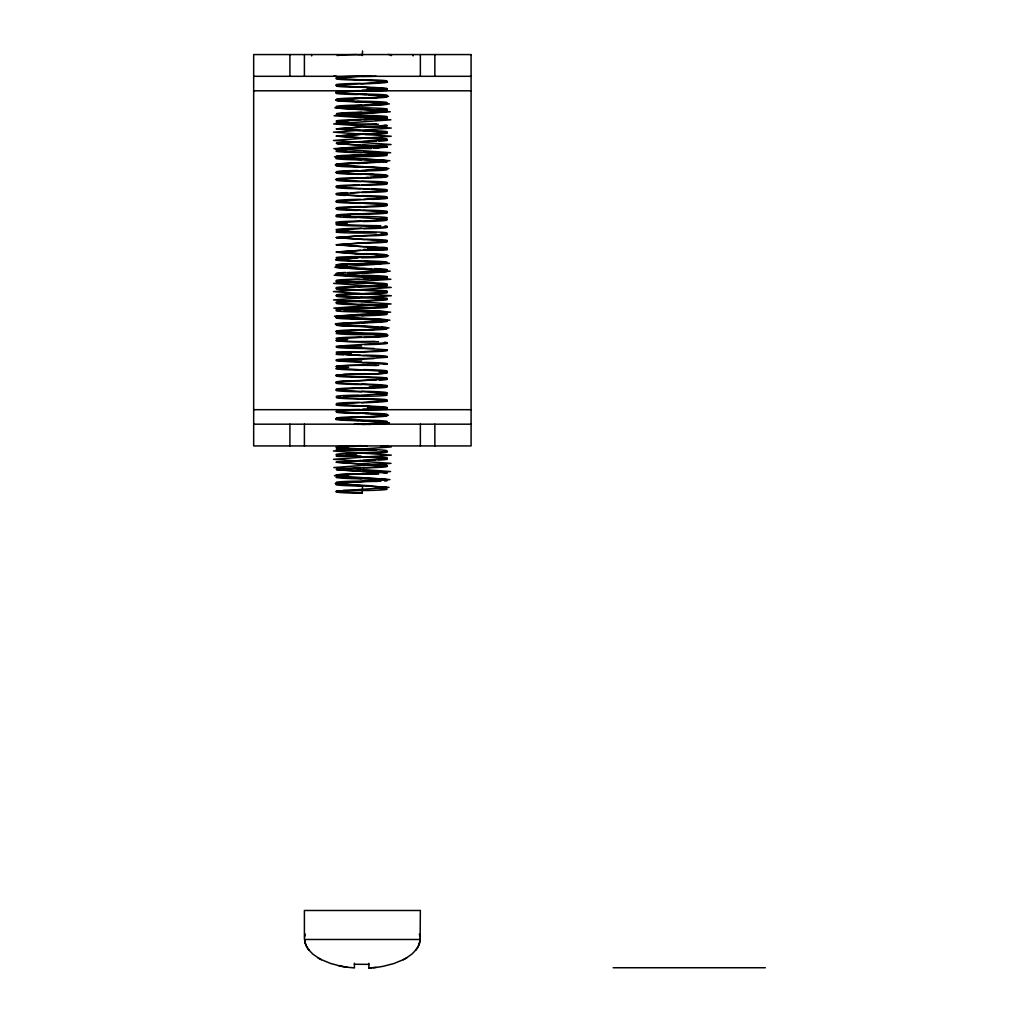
<?xml version="1.0" encoding="UTF-8"?>
<svg xmlns="http://www.w3.org/2000/svg" width="1019" height="1019" viewBox="0 0 1019 1019"><rect width="100%" height="100%" fill="white"/><g stroke="black" fill="none" stroke-linecap="round" stroke-linejoin="round"><path stroke-width="1.5" d="M419.904 939.569L419.841 940.817A14.89 14.89 0 0 1 419.446 943.097M362.547 50.963L362.331 55.561L362.382 54.567M362.216 493.03L362.547 485.796M387.016 248.534L336.436 252.011L348.32 253.196M387.016 81.838L360.344 83.647M387.016 190.553L336.321 193.954M387.016 183.305L336.308 186.719M387.016 292.02L359.72 293.854M387.016 400.734L336.283 404.186L387.016 407.817M304.63 936.869L305.369 934.206M336.346 252.05L360.586 250.33M387.003 176.07L380.813 176.847M387.003 277.537L363.847 279.181M387.003 161.575L357.86 163.486M387.016 270.252L350.982 272.532M387.003 379.004L357.86 380.902M336.283 375.196L348.205 374.113M336.359 491.26A25.411 1.121 0.4 0 1 336.321 491.234L389.041 487.375L336.436 484.165A25.411 1.108 0 0 0 336.652 484.165M387.003 147.093L374.113 148.239M340.499 172.937L336.245 172.287L338.168 171.791M336.283 280.977L359.49 279.372M336.283 389.691L358.191 388.137M386.991 139.845L336.295 143.246L339.442 142.838M386.991 357.274L336.295 360.815L387.003 364.292M387.016 465.925L374.559 467.097M336.283 179.522L368.343 177.497M336.283 288.224L358.815 286.657M336.283 78.055L360.267 76.412M336.283 295.472L361.376 293.778M387.003 197.813L363.541 199.469M387.003 306.528L336.295 309.942M387.003 415.243L384.354 415.727M386.991 132.61L336.295 136.062L359.287 134.432M387.016 241.261L336.308 244.687L387.016 248.356M386.991 350.026L364.687 351.606M386.991 458.741L336.283 462.308L387.016 465.785M336.295 237.478L387.003 234.052M336.283 85.29L361.248 83.609M336.283 302.719L361.656 301.013M336.283 411.421L377.578 408.963M416.287 949.517L412.033 954.001L406.059 958.191A52.491 52.491 0 0 1 403.371 959.656L393.691 963.605L383.259 966.279A104.256 104.256 0 0 1 376.151 967.4L372.992 967.744M336.245 172.287L373.132 170.02M387.003 342.753L336.295 346.243L387.016 349.835M387.003 125.337L336.295 128.904L387.016 132.406M387.003 451.468L346.129 453.939M336.295 92.512L361.656 90.844A25.424 1.185 -0.3 0 0 383.743 90.258A25.424 1.185 -0.3 0 0 383.424 89.073M336.295 201.227L369.833 199.164M336.295 418.643L340.053 418.083M386.978 118.115L336.512 121.388M386.978 226.829L336.512 230.103M386.978 335.544L381.348 336.257M386.876 408.071L378.457 408.912M336.334 99.735L371.757 97.62M336.334 208.449L386.825 205.176A25.424 1.185 0.1 0 0 386.965 205.074A25.424 1.185 -0.4 0 0 387.003 204.921L359.096 202.998M336.334 317.151L386.825 313.877A25.424 1.185 0.1 0 0 386.965 313.788A25.424 1.185 -0.4 0 0 387.003 313.635L359.096 311.712M386.889 89.188L360.981 90.869M386.825 110.956L340.371 113.669M386.94 219.607L336.436 222.881A25.411 1.108 0 0 1 336.652 222.881M386.825 328.373L380.966 329.035M336.372 106.957L386.889 103.683A25.424 1.185 0.2 0 1 386.838 103.683M336.372 324.373L386.889 321.1A25.424 1.185 0.2 0 0 386.94 321.061M336.627 331.595A25.411 1.121 0 0 0 336.487 331.634L340.015 332.334M386.838 212.385A25.424 1.185 0.2 0 0 386.94 212.347L344.664 214.856M336.436 331.595L374.89 329.379M336.55 230.23L356.332 231.861M336.512 338.817L369.145 336.907M336.512 447.519L364.611 445.825M358.522 417.255L335.799 419.026L389.449 422.783L369.031 424.439M338.041 331.239L336.245 331.735L388.022 335.366L382.698 336.155M376.151 967.4L368.903 968.05L368.903 963.286M371.349 485.872L335.251 483.49L389.946 479.605L334.423 475.656L390.595 471.53L333.824 467.543L391.029 463.352L333.48 459.302L391.296 455.124L333.442 450.997L391.271 446.946L381.004 445.787M376.686 169.702L389.003 168.53L335.264 164.645L389.908 160.709L334.461 156.811L390.621 152.697L333.85 148.659L391.067 144.52L333.468 140.469L391.232 136.228L333.417 132.164L391.271 128.05L333.621 123.949L390.888 119.809L334.13 115.771L390.302 111.772L334.843 107.823L389.449 103.887L336.563 100.397M338.206 331.29L368.636 329.685M338.333 171.829L358.191 170.721M385.08 415.816L377.96 416.312M339.926 258.851L335.773 259.578L389.449 263.335L334.856 267.284L390.252 271.169L334.13 275.219L390.901 279.257L333.621 283.397L391.232 287.434L333.404 291.612L391.347 295.739L333.468 299.917L391.092 303.955L333.824 308.095L390.634 312.145L334.436 316.208L389.933 320.157L335.264 324.106L373.336 326.526M339.289 142.749L360.153 141.641M339.837 352.867L364.394 351.619M340.219 258.622L388.494 255.769L379.45 254.712M371.171 967.897L368.903 968.05M381.539 176.797L388.01 175.969L379.972 175.001M340.703 418.032L365.77 416.924M382.469 336.168L380.609 336.308M380.049 176.898L381.131 176.822M380.928 336.283L374.393 336.652M368.903 964.369L354.408 964.267M380.304 176.873L378.393 177M381.195 328.87L375.361 329.201M379.221 336.385L380.087 336.334M378.788 169.727L387.016 168.785A25.424 1.185 0.4 0 0 386.991 168.657M379.45 176.937L377.629 177.039M360.344 301.076L387.016 299.077L336.321 295.676M378.164 336.448L372.279 336.754M376.661 177.089L377.527 177.051M376.966 416.363L388.481 415.217L381.208 414.274M377.03 169.829L373.476 169.867M375.68 177.14L376.61 177.102M376.113 387.296L358.484 388.124M375.96 416.427L377.157 416.236M374.432 97.62L388.506 96.308L374.89 95.06M372.126 119.325L363.949 119.732M376.113 169.88L366.496 170.198M370.356 177.408L375.667 177.14M350.651 192.833L359.172 192.413M376.228 416.274L372.737 416.593M372.241 97.735L386.825 96.461A25.424 1.185 0.1 0 0 386.965 96.372A25.424 1.185 -0.4 0 0 387.003 96.219L380.813 95.353M372.546 177.306L374.686 177.191M375.272 416.325L371.617 416.644M374.037 467.122L336.295 469.39L360.229 467.759M373.82 97.518L369.948 97.849M370.075 336.869L373.425 336.703M370.483 416.695L372.241 416.478M357.86 54.771L362.293 54.567M371.107 75.903L359.72 76.425M357.949 98.397L335.761 100.117L358.178 101.48M359.057 127.197L336.436 128.802L360.943 130.61M363.707 134.228L364.394 134.202M363.758 141.475L365.019 141.424M358.484 170.708L359.274 170.67M359.108 177.917L360.701 177.854M371.604 177.344L365.77 177.624M364.394 242.917L362.688 242.993M357.631 257.858L336.55 259.399M358.484 279.41L368.853 278.939M359.108 286.632L387.016 284.747A25.424 1.185 0.4 0 0 386.978 284.581A25.424 1.185 -0.1 0 0 386.761 284.454L336.334 281.18M368.56 329.532L389.029 327.927L357.847 326.144M366.649 337.022L371.336 336.805M359.108 395.347L387.016 393.449A25.424 1.185 0.4 0 0 386.978 393.296A25.424 1.185 -0.1 0 0 386.761 393.168L336.334 389.895M369.324 416.758L371.183 416.529M366.967 416.86L369.082 416.631M364.394 460.333L363.031 460.397M365.019 467.555L363.337 467.632M366.241 97.875L368.496 97.773M354.472 156.391L336.385 157.881A25.411 1.108 0 0 0 336.652 158.034L386.94 161.308M361.261 170.581L366.432 170.339M361.962 235.771L336.436 237.516L387.016 241.121M362.191 235.771L363.783 235.695M360.866 243.07L336.295 244.853L361.656 246.585M363.337 250.215L365.324 250.114M360.981 308.286L361.656 308.26M359.503 417.077L368.05 416.682M357.784 424.401L386.825 422.592A25.424 1.185 0.1 0 0 386.965 422.503M361.656 445.953L363.159 445.902M362.726 453.162L363.783 453.111M360.866 460.486L336.295 462.193L360.866 463.976M253.667 76.31L471.084 76.31M253.667 90.806L471.084 90.806M253.667 409.689L471.084 409.689M253.667 424.184L471.084 424.184M420.121 939.48L420.363 910.489L304.401 910.489L304.401 939.48L420.363 939.48M613.132 967.744L765.333 967.744M358.803 94.27L336.308 92.729M361.656 94.398L366.687 94.627M359.924 94.347L370.534 94.805M361.656 174.122L362.815 174.173M367.375 174.376L340.384 173.039M387.016 183.114L336.295 179.688M358.803 202.972L336.308 201.444M362.076 239.363L336.321 237.694M361.197 253.82L336.436 252.253M360.229 253.807L367.502 254.113M361.656 304.579L359.72 304.49M358.178 318.909L336.308 317.406M362.547 377.081L360.701 377.005M358.803 420.401L336.283 418.822M361.656 456.767L336.321 455.111M362.216 492.992L336.334 491.247M361.172 79.89L360.357 79.851M359.72 87.061L361.172 87.137M361.006 94.372L349.81 93.863M368.216 94.729L372.648 94.907M358.471 101.505L387.016 103.416A25.424 1.185 -0.3 0 1 386.991 103.556M357.847 108.727L387.016 110.663M362.662 130.674L365.019 130.789M360.853 137.845L336.321 136.087L387.016 139.654M362.688 137.922L364.394 137.998M360.79 145.093L336.881 143.526M362.446 145.157L363.783 145.22M360.395 174.032L336.334 172.478M363.961 174.185L369.591 174.491M368.661 174.402L370.687 174.542M360.357 188.553L361.172 188.591M362.624 188.655L369.77 188.999M361.172 195.839L349.453 195.279M361.261 210.347L358.471 210.22M357.847 217.429L387.016 219.378M362.497 239.376L365.019 239.49M362.688 246.636L364.407 246.713M357.886 253.693L360.79 253.807M362.586 253.884L363.77 253.935M364.993 254.024L374.941 254.47M355.567 253.591L358.191 253.68M367.349 254.126L372.941 254.368M362.547 268.366L371.553 268.812M361.057 297.306L360.357 297.268M358.471 318.922L387.016 320.845M360.866 355.274L348.855 354.688M362.688 355.351L364.407 355.427M362.446 362.586L363.77 362.649M360.357 405.982L361.172 406.021M361.172 413.268L348.32 412.67M365.312 413.472L371.107 413.714M368.929 413.612L344.766 412.478M359.096 420.414L385.755 421.942M365.63 449.697L336.334 447.876M360.382 456.716L387.016 458.537M362.497 456.805L365.019 456.92M362.688 464.053L364.394 464.142M360.79 471.224L336.881 469.657M362.446 471.3L363.783 471.351M370.508 94.843L373.68 94.958M369.795 174.466L371.757 174.593M370.929 174.516L374.814 174.733M354.434 253.54L356.484 253.604M352.727 253.451L355.631 253.565M369.973 413.689L373.196 413.816M371.82 486.229L386.94 487.439M372.75 94.945L374.674 95.009M372.037 174.567L375.782 174.784M353.657 253.464L350.269 253.323M373.616 326.87L387.016 328.093M348.116 332.933L339.913 332.436M372.215 413.803L377.45 414.071M373.311 413.854L374.381 413.905M373.833 94.996L375.654 95.06M352.549 253.413L349.479 253.285M374.113 254.457L375.909 254.521M375.209 413.918L380.227 414.236M375.922 95.111L380.647 95.378M349.784 115.567L387.016 117.911M375.234 174.733L376.724 174.835M375.17 254.508L387.003 255.578M348.702 253.247L350.383 253.298M376.253 174.784L377.641 174.886M376.202 254.572L379.106 254.725M347.95 253.209L349.339 253.247M377.234 174.835L379.348 174.988M378.176 174.899L386.812 175.752A25.424 1.185 -0.2 0 1 386.965 175.841M377.985 414.071L381.081 414.287M344.116 412.44L336.295 411.6M342.868 194.947L387.016 197.635M380.456 414.223L383.411 414.453M341.199 354.281L387.016 357.07M383.208 414.415L387.016 415.064M386.927 385.997A25.424 1.185 -0.2 0 0 386.825 385.946L336.372 382.673A25.411 1.121 0.4 0 1 336.321 382.52M340.41 966.063A102.333 102.333 0 0 0 347.161 967.209L354.408 967.961L354.408 963.21M387.003 146.863L337.085 143.704M337.085 469.835L387.003 473.007M308.464 949.517L312.718 954.001L318.692 958.191A52.491 52.491 0 0 0 321.38 959.656L330.551 963.439L340.41 966.063M336.512 150.812L386.978 154.086M336.512 259.527L386.978 262.8M336.512 368.241L386.978 371.515M336.512 476.943L386.978 480.216M336.499 165.307L386.889 168.53A25.424 1.185 -0.2 0 1 386.94 168.568M336.499 274.022L386.889 277.232A25.424 1.185 -0.2 0 1 386.927 277.283M386.94 270.022L336.436 266.749A25.411 1.108 0 0 0 336.639 266.749M336.436 375.451L386.94 378.724M336.321 78.259L387.016 81.673M336.321 186.961L387.016 190.387M336.308 85.494L387.016 88.92M336.308 302.91L387.016 306.35M336.295 288.402L387.016 291.829M336.295 397.117L387.016 400.543M387.016 212.13L336.283 208.64M419.395 934.206L420.121 936.869M304.859 939.569L304.91 940.817A14.89 14.89 0 0 0 305.318 943.097M434.858 54.567L434.858 76.31M434.858 424.184L434.858 445.927M420.363 54.567L420.363 76.31M420.363 424.184L420.363 445.927M413.115 54.567L413.115 55.93M391.372 54.567L391.372 55.523M311.648 54.567L311.648 55.93M304.401 54.567L304.401 76.31M304.401 424.184L304.401 445.927M289.905 54.567L289.905 76.31M289.905 424.184L289.905 445.927M388.341 54.44A29.092 1.732 0.1 0 1 390.876 55.535M336.678 76.425A29.092 1.732 0.2 0 1 333.99 75.979M337.162 55.535A25.424 1.121 -0.5 0 1 356.854 54.555M376.177 76.234A25.424 1.185 -0.3 0 1 361.656 76.527M359.974 80.093A25.424 1.121 0.5 0 1 340.155 78.208M386.443 81.686A25.424 1.185 -0.3 0 1 385.373 82.361M361.656 79.737A25.424 1.185 0.3 0 1 383.908 80.476A25.424 1.185 0.3 0 1 383.055 81.673M340.142 78.055A25.424 1.121 -0.5 0 1 359.172 76.196M386.914 82.272A25.424 1.019 -1.7 0 1 361.669 83.915M359.185 87.303A25.424 1.121 0.5 0 1 340.168 85.443M361.669 86.882A25.424 0.764 2.2 0 1 382.354 88.003M339.938 85.29A25.424 1.121 -0.5 0 1 359.974 83.405M358.37 94.525A25.424 1.121 0.4 0 1 340.104 92.678M380.38 87.787A25.424 1.185 0.3 0 1 385.921 88.971M384.915 96.397A25.424 1.172 -0.8 0 1 362.114 98.346M357.605 101.734A25.424 1.121 0.5 0 1 339.798 99.913M358.14 94.041A25.424 1.185 0.3 0 1 383.552 94.742A25.424 1.185 0.3 0 1 381.883 96.053M349.007 93.875A25.755 0.662 2.1 0 1 346.664 93.735M384.762 103.632A25.424 1.172 -0.7 0 1 362 105.581M356.816 108.944A25.424 1.121 0.4 0 1 339.671 107.161M357.389 101.263A25.424 1.185 0.4 0 1 383.475 102.002A25.424 1.185 0.4 0 1 381.615 103.327M339.454 99.747A25.424 1.108 -0.7 0 1 361.554 97.849M384.545 110.854A25.424 1.185 -0.7 0 1 362.802 112.791M339.518 113.759A25.411 0.917 -1.2 0 1 340.69 113.669M337.238 114.166A25.411 1.006 -0.8 0 1 341.187 113.784M336.499 114.217A25.411 1.108 0 0 1 336.652 114.179M345.072 115.644A25.424 1.121 0.5 0 1 337.977 114.332M349.288 115.567A25.424 0.675 2.3 0 1 347.925 115.504M344.053 108.052A25.424 1.185 0.4 0 1 381.144 108.371A25.424 1.185 0.4 0 1 376.597 110.077M336.334 107.11A25.411 1.121 -0.4 0 1 336.372 107.071M339.263 106.97A25.424 1.108 -0.7 0 1 361.643 105.072M385.615 118.026A25.424 1.185 -0.6 0 1 375.336 119.529M376.38 124.076A25.424 1.108 -0.1 0 1 340.359 123.834A25.424 1.108 -0.1 0 1 348.676 122.267M346.804 115.516A25.424 1.185 0.4 0 1 381.31 115.975A25.424 1.185 0.4 0 1 378.928 117.593M346.18 114.918A25.411 0.93 1.1 0 1 337.582 114.306M339.442 114.179A25.424 1.108 -0.8 0 1 361.643 112.256M384.099 125.312A25.424 1.185 -0.5 0 1 364.382 127.235M378.418 124.254A25.424 1.197 0.4 0 1 341.913 123.872A25.424 1.197 0.4 0 1 346.422 122.191M338.843 121.439A25.424 1.108 -0.8 0 1 361.643 119.529M384.048 132.534A25.424 1.185 -0.5 0 1 365.133 134.444M384.316 139.743A25.424 1.185 -0.5 0 1 378.788 141.195M365.948 130.547A25.424 1.185 0.4 0 1 383.743 132.432M376.635 140.966A25.424 0.662 -2.4 0 1 365.936 141.526M346.18 150.022A25.424 1.185 -0.5 0 1 342.129 148.366A25.424 1.185 -0.5 0 1 378.711 147.933M365.171 137.756A25.424 1.185 0.5 0 1 383.819 139.667M361.643 152.672A25.424 1.095 0.8 0 1 338.754 150.774M380.456 154.48A25.424 1.185 -0.4 0 1 382.749 155.92A25.424 1.185 -0.4 0 1 352.994 156.595M385.984 146.558A25.424 1.185 0.5 0 1 386.94 146.991M364.267 145.029A25.424 1.083 1.4 0 1 386.991 146.596M361.643 159.907A25.424 1.108 0.7 0 1 339.034 157.996M386.418 161.41A25.424 1.185 -0.4 0 1 385.093 162.136M347.301 157.117A25.424 1.121 -0.5 0 1 342.651 155.487A25.424 1.121 -0.5 0 1 380.775 155.181M363.605 152.188A25.424 1.185 0.6 0 1 384.265 154.124M345.161 150.379A25.424 1.108 0.1 0 1 339.964 148.952A25.424 1.108 0.1 0 1 371.234 148.545M383.361 162.097A25.424 1.019 -1.7 0 1 382.482 162.187M340.677 164.772A25.411 0.968 -1.8 0 1 345.772 163.307A25.411 0.968 -1.8 0 1 380.214 162.327M336.359 165.129A25.411 1.121 0.4 0 1 336.321 165.103M361.643 167.141A25.424 1.108 0.7 0 1 339.251 165.231M381.59 168.887A25.424 1.185 -0.4 0 1 383.488 170.211A25.424 1.185 -0.4 0 1 357.414 170.937M362.802 159.41A25.424 1.185 0.7 0 1 384.532 161.346M381.87 167.689A25.424 1.172 0.7 0 1 386.723 168.644M377.005 167.638A25.424 0.853 2.1 0 1 378.915 167.766M362.063 166.632A25.424 0.815 2.1 0 1 382.1 167.715M339.429 165.053A25.424 1.121 -0.5 0 1 356.854 163.269M361.567 174.364A25.424 1.121 0.6 0 1 339.556 172.466M386.978 175.867A25.424 1.185 0.3 0 1 386.991 175.994M361.669 173.854A25.424 1.172 0.8 0 1 385.004 175.816M339.773 172.287A25.424 1.121 -0.5 0 1 357.618 170.479M383.259 176.083A25.424 1.185 -0.3 0 1 383.87 177.281A25.424 1.185 -0.3 0 1 361.847 178.007M360.764 181.586A25.424 1.121 0.6 0 1 339.747 179.688M382.902 183.293A25.424 1.185 -0.3 0 1 383.985 184.503A25.424 1.185 -0.3 0 1 361.656 185.241M361.656 181.216A25.424 1.185 0.3 0 1 383.743 181.942A25.424 1.185 0.3 0 1 383.411 183.14M339.773 179.535A25.424 1.121 -0.5 0 1 358.408 177.688M359.974 188.795A25.424 1.121 0.5 0 1 340.155 186.923M383.068 190.528A25.424 1.185 -0.3 0 1 383.908 191.738A25.424 1.185 -0.3 0 1 361.656 192.464M371.935 188.782A25.424 1.185 0.3 0 1 384.418 190.451M340.142 186.77A25.424 1.121 -0.5 0 1 359.172 184.898M345.339 195.457A25.424 1.121 0.5 0 1 338.575 194.081M361.656 195.673A25.424 1.185 0.4 0 1 383.908 196.425A25.424 1.185 0.4 0 1 383.068 197.635M348.281 194.846A25.411 0.764 1.6 0 1 338.104 194.183M338.423 194.069A25.424 1.121 -0.5 0 1 346.931 192.629M384.749 197.724A25.424 1.185 -0.3 0 1 371.859 199.367M358.37 203.227A25.424 1.121 0.4 0 1 340.104 201.393M358.128 202.743A25.424 1.185 0.3 0 1 383.653 203.482A25.424 1.185 0.3 0 1 381.641 204.794M339.735 201.227A25.424 1.121 -0.6 0 1 360.777 199.342M384.902 205.112A25.424 1.172 -0.8 0 1 361.669 207.061M357.605 210.449A25.424 1.121 0.5 0 1 339.798 208.628M362.815 210.143A25.424 1.185 0.4 0 1 384.278 210.933A25.424 1.185 0.4 0 1 382.851 212.118M339.454 208.462A25.424 1.108 -0.7 0 1 361.554 206.551M384.762 212.334A25.424 1.172 -0.7 0 1 362 214.296M339.913 215.62A25.411 0.726 -1.8 0 1 350.511 215.009M356.816 217.658A25.424 1.121 0.4 0 1 339.671 215.862M343.581 216.741A25.424 1.185 0.4 0 1 381.017 217.034A25.424 1.185 0.4 0 1 376.368 218.754M336.334 215.811A25.411 1.121 -0.4 0 1 336.372 215.786M339.263 215.684A25.424 1.108 -0.7 0 1 361.643 213.786M384.329 219.582A25.424 1.185 -0.7 0 1 362.84 221.531M380.762 225.747A25.424 1.121 0.5 0 1 342.639 225.428A25.424 1.121 0.5 0 1 347.288 223.798M384.978 225.912A25.424 1.185 0.4 0 1 385.857 226.74M377.667 225.645A25.411 0.955 1.8 0 1 344.944 224.575A25.411 0.955 1.8 0 1 339.977 223.199M339.072 222.919A25.424 1.108 -0.7 0 1 361.643 221.008M384.38 226.791A25.424 1.185 -0.6 0 1 363.579 228.727M376.419 232.791A25.424 1.108 -0.1 0 1 340.384 232.549A25.424 1.108 -0.1 0 1 348.651 230.969M355.325 231.67A25.424 1.197 0.4 0 1 383.08 232.37A25.424 1.197 0.4 0 1 381.246 233.746M338.792 230.141A25.424 1.095 -0.8 0 1 361.643 228.243M384.099 234.026A25.424 1.185 -0.5 0 1 364.382 235.937M365.948 239.248A25.424 1.185 0.4 0 1 383.743 241.146M384.227 241.236A25.424 1.185 -0.5 0 1 365.031 243.121M383.768 248.483A25.424 1.185 -0.5 0 1 365.936 250.368M365.273 246.56A25.424 0.815 2.1 0 1 380.877 247.413M381.692 247.235A25.424 1.197 0.4 0 1 385.182 248.445M367.693 248.19A25.169 0.675 2.1 0 1 387.398 249.617A25.169 0.675 2.1 0 1 363.821 249.388M382.647 255.794A25.424 1.185 -0.5 0 1 384.087 257.005A25.424 1.185 -0.5 0 1 361.669 257.807M361.643 261.386A25.424 1.095 0.8 0 1 338.728 259.476M346.205 265.959A25.424 1.185 -0.4 0 1 342.18 264.278A25.424 1.185 -0.4 0 1 378.851 263.896M348.625 258.66A25.424 1.108 0.1 0 1 340.397 257.081A25.424 1.108 0.1 0 1 376.457 256.839M364.382 253.68A25.424 1.185 0.5 0 1 383.883 255.603M361.643 268.621A25.424 1.108 0.7 0 1 339.06 266.711M379.017 270.57A25.424 1.185 -0.4 0 1 381.361 272.162A25.424 1.185 -0.4 0 1 347.033 272.621M347.301 265.832A25.424 1.121 -0.5 0 1 342.639 264.201A25.424 1.121 -0.5 0 1 380.749 263.883M363.592 260.902A25.424 1.185 0.6 0 1 384.329 262.838M341.187 273.13A25.411 0.828 -1.5 0 1 342.83 273.028M337.009 273.729A25.411 0.981 -1 0 1 343.11 273.194M336.359 273.844A25.411 1.121 0.4 0 1 336.321 273.818M361.643 275.894A25.424 1.108 0.7 0 1 339.594 273.958M384.316 277.435A25.424 1.185 -0.4 0 1 371.031 279.168M374.725 268.596A25.424 1.185 0.6 0 1 385.704 270.111M339.938 92.512A25.424 1.121 -0.5 0 1 360.777 90.627M367.158 88.895A25.22 0.675 2.1 0 1 387.373 90.373A25.22 0.675 2.1 0 1 362.204 90.067M362.012 275.334A25.424 1.172 0.7 0 1 384.8 277.295M338.028 273.831A25.424 1.121 -0.5 0 1 345.658 272.481M348.218 272.633A25.424 0.65 -2.3 0 1 350.281 272.519M361.567 283.078A25.424 1.121 0.6 0 1 339.582 281.18M381.59 284.836A25.424 1.185 -0.3 0 1 383.679 286.148A25.424 1.185 -0.3 0 1 358.153 286.874M360.764 290.288A25.424 1.121 0.6 0 1 339.747 288.402M383.017 291.994A25.424 1.185 -0.3 0 1 383.934 293.205A25.424 1.185 -0.3 0 1 361.656 293.956M361.669 282.556A25.424 1.172 0.8 0 1 384.953 284.518M339.786 281.002A25.424 1.121 -0.5 0 1 357.618 279.181M359.974 297.51A25.424 1.121 0.5 0 1 340.104 295.637M385.59 299.127A25.424 1.185 -0.3 0 1 380.762 300.338M362.917 289.944A25.424 1.185 0.3 0 1 383.462 291.854M339.849 288.25A25.424 1.121 -0.5 0 1 358.395 286.403M377.463 300.21A25.424 0.802 -2.2 0 1 376.075 300.299M381.59 300.21A25.424 0.764 -2.2 0 1 361.669 301.28M359.185 304.719A25.424 1.121 0.5 0 1 340.168 302.86M361.656 297.153A25.424 1.185 0.3 0 1 383.896 297.892A25.424 1.185 0.3 0 1 383.093 299.102M340.142 295.472A25.424 1.121 -0.5 0 1 359.172 293.612M383.45 306.49A25.424 1.185 -0.3 0 1 383.73 307.687A25.424 1.185 -0.3 0 1 361.656 308.413M358.37 311.941A25.424 1.121 0.4 0 1 340.066 310.107M385.475 305.827A25.424 1.185 0.4 0 1 386.532 306.477M361.669 304.235A25.424 1.006 1.7 0 1 386.94 305.891M339.964 302.707A25.424 1.121 -0.5 0 1 359.974 300.834M384.876 313.827A25.424 1.172 -0.8 0 1 361.669 315.775M357.605 319.151A25.424 1.121 0.4 0 1 339.811 317.342M343.963 310.973A25.424 1.185 0.3 0 1 381.182 311.279A25.424 1.185 0.3 0 1 376.406 312.973M339.696 309.942A25.424 1.121 -0.6 0 1 360.777 308.044M387.016 320.909A25.424 1.185 -0.3 0 1 386.991 320.972A25.424 1.172 -0.7 0 1 385.36 321.418M386.838 321.367A25.424 1.057 -1.5 0 1 362 322.947M356.828 326.36A25.424 1.121 0.5 0 1 339.582 324.577M357.389 318.68A25.424 1.185 0.4 0 1 383.475 319.418A25.424 1.185 0.4 0 1 381.615 320.743M339.531 317.164A25.424 1.108 -0.6 0 1 361.567 315.266M384.532 328.271A25.424 1.185 -0.7 0 1 362.802 330.22M380.596 334.449A25.424 1.121 0.4 0 1 342.524 334.143A25.424 1.121 0.4 0 1 347.377 332.512M381.246 326.972A25.424 1.197 0.3 0 1 385.284 328.182M377.909 327.099A25.424 0.802 2.1 0 0 376.024 326.984A25.411 0.713 2.3 0 1 345.951 325.825A25.411 0.713 2.3 0 1 337.939 324.692M336.321 324.526A25.411 1.121 -0.3 0 1 336.359 324.501M339.187 324.399A25.424 1.108 -0.7 0 1 361.643 322.488M349.479 333.06A25.424 1.185 0.4 0 1 381.705 333.608A25.424 1.185 0.4 0 1 380.265 335.136M339.072 331.621A25.424 1.108 -0.7 0 1 361.643 329.723M374.916 341.352A25.411 1.108 -0.1 0 1 340.231 341.047A25.411 1.108 -0.1 0 1 347.581 339.518M384.571 342.231A25.424 1.134 0.5 0 1 386.545 342.511M378.495 341.671A25.424 1.185 0.4 0 1 341.964 341.289A25.424 1.185 0.4 0 1 346.371 339.62M338.792 338.856A25.424 1.095 -0.8 0 1 361.643 336.958M384.099 342.728A25.424 1.185 -0.5 0 1 364.382 344.651M373.871 348.422A25.424 1.185 0.4 0 1 337.034 347.39A25.424 1.185 0.4 0 1 361.656 346.091M383.985 349.95A25.424 1.185 -0.5 0 1 365.146 351.861M343.683 354.752A25.411 0.968 -1 0 1 347.594 353.185M348.039 354.688A25.424 0.726 2.2 0 1 345.989 354.574M361.656 360.955A25.424 1.185 -0.5 0 1 337.034 359.669A25.424 1.185 -0.5 0 1 373.858 358.624M365.171 355.172A25.424 1.185 0.5 0 1 383.832 357.083M341.416 354.281A25.411 0.879 1.3 0 1 340.384 354.204M351.466 353.453A25.424 0.955 1.1 0 1 337.085 352.064A25.424 0.955 1.1 0 1 364.038 351.861M346.205 367.451A25.424 1.185 -0.5 0 1 342.117 365.783A25.424 1.185 -0.5 0 1 378.686 365.362M348.625 367.362A25.424 1.108 0.1 0 1 340.397 365.796A25.424 1.108 0.1 0 1 376.457 365.541M364.369 362.395A25.424 1.185 0.5 0 1 384.074 364.318M361.643 370.101A25.424 1.095 0.8 0 1 338.728 368.19M380.304 371.91A25.424 1.185 -0.4 0 1 381.679 373.438A25.424 1.185 -0.4 0 1 349.453 373.998M379.183 372.215A25.424 1.07 -1.1 0 1 379.769 373.718A25.424 1.07 -1.1 0 1 343.556 374.419M363.592 369.617A25.424 1.185 0.6 0 1 384.329 371.54M360.331 377.31A25.424 1.108 0.7 0 1 339.021 375.425M385.322 378.864A25.424 1.185 -0.4 0 1 379.386 380.176M362.802 376.826A25.424 1.185 0.6 0 1 384.456 378.775M337.353 375.451A25.513 1.121 0 0 1 336.385 375.03M337.939 382.367A25.411 0.713 -2.3 0 1 345.963 381.233A25.411 0.713 -2.3 0 1 376.036 379.998M361.643 384.558A25.424 1.108 0.7 0 1 339.238 382.647M381.743 386.303A25.424 1.185 -0.4 0 1 383.424 387.628A25.424 1.185 -0.4 0 1 357.402 388.366M384.227 335.506A25.424 1.185 -0.6 0 1 363.592 337.442M382.201 386.29A25.411 0.662 -2 0 1 369.286 386.978M386.991 386.074A25.424 1.185 0.3 0 1 387.016 386.137A25.424 1.172 0.7 0 0 385.322 385.628M362.051 383.997A25.424 1.044 1.5 0 1 387.003 385.666M339.429 382.482A25.424 1.121 -0.5 0 1 356.867 380.686M361.567 391.793A25.424 1.121 0.6 0 1 339.582 389.882M376.355 394.073A25.424 1.185 -0.3 0 1 381.157 395.78A25.424 1.185 -0.3 0 1 343.874 396.073M361.669 391.271A25.424 1.172 0.8 0 1 384.953 393.232M339.786 389.717A25.424 1.121 -0.5 0 1 357.618 387.895M360.764 399.002A25.424 1.121 0.6 0 1 339.747 397.117M386.418 400.569A25.424 1.185 -0.3 0 1 385.169 401.282M361.656 398.646A25.424 1.185 0.3 0 1 383.743 399.359A25.424 1.185 0.3 0 1 383.424 400.556M339.849 396.951A25.424 1.121 -0.5 0 1 358.395 395.117M386.761 401.206A25.424 1.006 -1.7 0 1 361.669 402.811M359.974 406.224A25.424 1.121 0.5 0 1 340.104 404.339M383.093 407.944A25.424 1.185 -0.3 0 1 383.896 409.154A25.424 1.185 -0.3 0 1 361.656 409.893M380.915 406.708A25.424 1.185 0.3 0 1 385.972 407.842M367.49 407.791A25.195 0.701 2.1 0 1 387.373 409.256A25.195 0.701 2.1 0 1 362.917 409.014M361.669 405.753A25.424 0.802 2.2 0 1 383.106 406.938M340.142 404.186A25.424 1.121 -0.5 0 1 359.172 402.327M359.185 413.434A25.424 1.121 0.5 0 1 340.168 411.574M383.45 415.204A25.424 1.185 -0.3 0 1 383.73 416.389A25.424 1.185 -0.3 0 1 361.656 417.115M358.37 420.656A25.424 1.121 0.4 0 1 340.066 418.809M384.239 421.955A25.424 1.121 0.5 0 1 386.456 422.248M361.656 413.103A25.424 1.185 0.3 0 1 383.666 413.816A25.424 1.185 0.3 0 1 383.59 415.013M387.003 422.35A25.424 1.185 -0.4 0 1 386.965 422.465M384.876 422.528A25.424 1.172 -0.8 0 1 361.669 424.49M358.14 420.172A25.424 1.185 0.3 0 1 383.679 420.898A25.424 1.185 0.3 0 1 381.59 422.21M339.696 418.656A25.424 1.121 -0.6 0 1 360.777 416.758M354.485 424.095A25.424 1.108 -0.6 0 1 361.567 423.98M340.168 411.409A25.424 1.121 -0.5 0 1 359.974 409.536M366.891 446.08A25.424 1.185 -0.6 0 1 363.579 446.144M376.38 450.207A25.424 1.108 -0.1 0 1 340.359 449.965A25.424 1.108 -0.1 0 1 348.676 448.398M384.099 451.442A25.424 1.185 -0.5 0 1 364.382 453.366M361.032 456.053A25.411 0.65 -1.9 0 1 336.385 456.27A25.411 0.65 -1.9 0 1 356.612 454.907M366.738 449.455A25.424 1.197 0.4 0 1 383.666 451.328M338.843 447.57A25.424 1.108 -0.8 0 1 361.643 445.66M384.545 458.639A25.424 1.185 -0.5 0 1 378.087 460.117M376.215 459.875A25.424 0.637 -2.4 0 1 365.21 460.448M383.768 465.9A25.424 1.185 -0.5 0 1 365.936 467.797M365.948 456.678A25.424 1.185 0.4 0 1 383.743 458.575M338.448 454.933A25.424 1.121 -0.4 0 1 361.656 453.188M386.137 465.466A25.424 1.185 0.5 0 1 386.889 465.912M365.006 463.951A25.424 1.095 1.3 0 1 387.003 465.505M346.142 476.166A25.411 1.185 -0.5 0 1 342.117 474.497A25.411 1.185 -0.5 0 1 378.635 474.077M361.643 478.803A25.424 1.095 0.8 0 1 338.754 476.905M386.303 480.293A25.424 1.185 -0.4 0 1 384.711 481.083M348.613 476.077A25.424 1.108 0.1 0 1 340.397 474.51A25.424 1.108 0.1 0 1 376.457 474.255M364.369 471.109A25.424 1.185 0.5 0 1 384.099 473.033M339.964 483.847A25.411 0.955 -1.8 0 1 344.957 482.484A25.411 0.955 -1.8 0 1 377.68 481.414M361.643 486.038A25.424 1.108 0.7 0 1 339.034 484.14M376.521 488.292A25.424 1.185 -0.4 0 1 380.851 489.999A25.424 1.185 -0.4 0 1 343.352 490.317M347.301 483.248A25.424 1.121 -0.5 0 1 342.639 481.618A25.424 1.121 -0.5 0 1 380.775 481.312M363.605 478.319A25.424 1.185 0.6 0 1 384.265 480.255M361.643 493.272A25.424 1.108 0.7 0 1 339.251 491.362M308.579 949.415A16.546 16.546 0 0 1 304.732 939.48M420.057 939.48A16.826 16.826 0 0 1 415.51 950.179M309.152 950.281A18.89 18.89 0 0 1 305.254 943.123M347.161 967.209A100.919 100.919 0 0 1 338.741 965.706M321.38 959.656A51.421 51.421 0 0 1 317.801 957.656M406.95 957.656A51.421 51.421 0 0 1 403.371 959.656M419.497 943.11A18.597 18.597 0 0 1 416.262 949.491M471.084 54.567L253.667 54.567L253.667 445.927L471.084 445.927L471.084 54.567M386.991 212.27A25.424 1.185 -0.3 0 0 387.016 212.194M387.016 277.435A25.424 1.185 0.3 0 0 386.991 277.359"/></g></svg>
